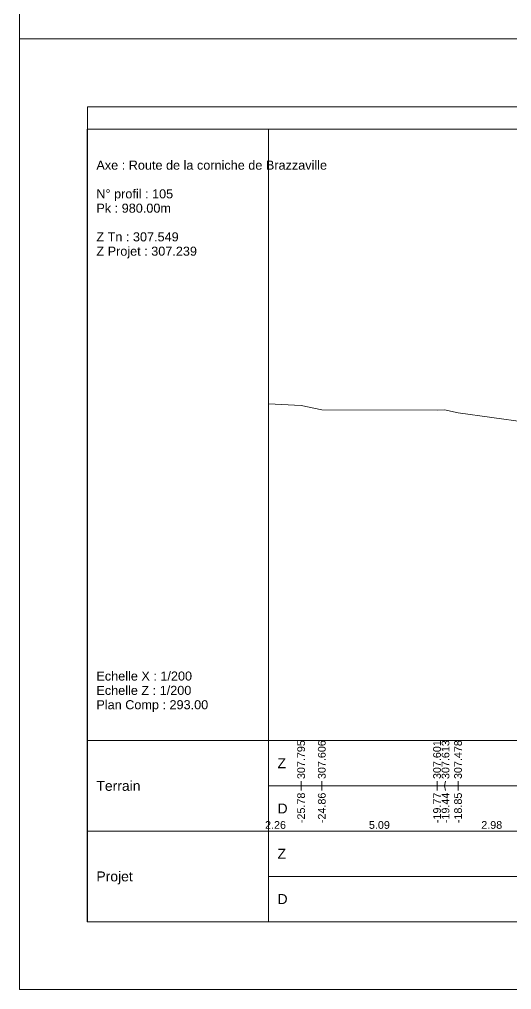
# Model space of a CAD drawing. Extents: x 0 to 74, y -372 to 1003.
# Drawn here: x 0 to 21.74, y -372.33 to -329.48 of the extents above; entities that cross this region are included whole.
import ezdxf
from ezdxf.enums import TextEntityAlignment as Align

# ---------------------------------------------------------------- set-up
doc = ezdxf.new("R2010")
doc.units = 0
doc.header["$LTSCALE"] = 2
doc.layers.get('0').update_dxf_attribs({"lineweight": 0})
doc.layers.add('Route - Route de la corniche de Brazzaville - PT - Cadre_P105', color=7, linetype='Continuous', lineweight=0)
doc.layers.add('Route - Route de la corniche de Brazzaville - PT - Terrain_P105', color=5, linetype='Continuous', lineweight=0)
doc.styles.add('CoteHor', font='arial.ttf', dxfattribs={"height": 0.0022})
doc.styles.add('CoteHorA', font='arial.ttf', dxfattribs={"height": 0.0022})
doc.styles.add('CoteTitre', font='arial.ttf', dxfattribs={"height": 0.0017})
doc.styles.add('CoteVert', font='arial.ttf', dxfattribs={"height": 0.0017})
doc.styles.add('ProfilCartouche', font='arial.ttf', dxfattribs={"height": 0.002})

msp = doc.modelspace()

# ---------------------------------------------------------------- linework, layer by layer
at = {"flags": 128}
for points in [[(0, -330.33), (0, -288.33), (59.4, -288.33), (59.4, -330.33)], [(0, -372.33), (0, -330.33), (59.4, -330.33), (59.4, -372.33)], [(3, -369.33), (3, -333.33), (56.4, -333.33), (56.4, -369.33)]]:
    msp.add_lwpolyline(points, close=True, dxfattribs=at)
at = {"layer": 'Route - Route de la corniche de Brazzaville - PT - Cadre_P105', "color": 7, "linetype": 'Continuous'}
for p, q in [((11, -334.33), (11, -369.33)), ((56.4, -361.33), (3, -361.33)), ((56.4, -363.33), (11, -363.33)), ((56.4, -365.33), (3, -365.33)), ((56.4, -365.33), (3, -365.33)), ((56.4, -365.33), (3, -365.33)), ((56.4, -365.33), (3, -365.33)), ((56.4, -365.33), (3, -365.33)), ((56.4, -365.33), (3, -365.33)), ((56.4, -365.33), (3, -365.33)), ((56.4, -367.33), (11, -367.33)), ((56.4, -369.33), (3, -369.33)), ((56.4, -369.33), (3, -369.33)), ((56.4, -369.33), (3, -369.33)), ((56.4, -369.33), (3, -369.33)), ((56.4, -369.33), (3, -369.33)), ((56.4, -369.33), (3, -369.33))]:
    msp.add_line(p, q, dxfattribs=at)
at = {"layer": 'Route - Route de la corniche de Brazzaville - PT - Cadre_P105', "color": 114, "linetype": 'Continuous'}
for p, q in [((12.442, -363.13), (12.442, -363.33)), ((12.442, -363.53), (12.442, -363.33)), ((13.354, -363.13), (13.354, -363.33)), ((13.354, -363.53), (13.354, -363.33)), ((18.444, -363.13), (18.444, -363.33)), ((18.444, -363.53), (18.444, -363.33)), ((18.818, -363.13), (18.781, -363.33)), ((18.818, -363.53), (18.781, -363.33)), ((19.371, -363.13), (19.371, -363.33)), ((19.371, -363.53), (19.371, -363.33))]:
    msp.add_line(p, q, dxfattribs=at)
at = {"layer": 'Route - Route de la corniche de Brazzaville - PT - Cadre_P105', "flags": 128}
msp.add_lwpolyline([(2.99, -369.34), (2.99, -334.32), (56.41, -334.32), (56.41, -369.34)], close=True, dxfattribs=at)
at = {"layer": 'Route - Route de la corniche de Brazzaville - PT - Terrain_P105', "color": 114, "linetype": 'Continuous', "flags": 128}
msp.add_lwpolyline([(11, -346.454), (12.442, -346.535), (13.354, -346.724), (18.444, -346.729), (18.781, -346.717), (19.371, -346.852), (22.348, -347.268)], dxfattribs=at)
msp.add_lwpolyline([(11, -346.454), (12.442, -346.535), (13.354, -346.724), (18.444, -346.729), (18.781, -346.717), (19.371, -346.852), (22.348, -347.268)], dxfattribs=at)

# ---------------------------------------------------------------- texts
at = {"style": 'ProfilCartouche'}
for s, p in [('Axe : Route de la corniche de Brazzaville', (3.4, -335.913)), ('N° profil : 105', (3.4, -337.18)), ('Pk : 980.00m', (3.4, -337.813)), ('Z Tn : 307.549', (3.4, -339.08)), ('Z Projet : 307.239', (3.4, -339.713)), ('Echelle X : 1/200', (3.4, -358.48)), ('Echelle Z : 1/200', (3.4, -359.113)), ('Plan Comp : 293.00', (3.4, -359.747))]:
    msp.add_text(s, height=0.4, dxfattribs=at).set_placement(p, align=Align.MIDDLE_LEFT)
at = {"layer": 'Route - Route de la corniche de Brazzaville - PT - Cadre_P105', "color": 114, "style": 'CoteVert'}
for s, p in [('307.795', (12.442, -363.03)), ('307.606', (13.354, -363.03)), ('307.601', (18.444, -363.03)), ('307.613', (18.818, -363.03)), ('307.478', (19.371, -363.03))]:
    msp.add_text(s, height=0.34, rotation=90, dxfattribs=at).set_placement(p, align=Align.MIDDLE_LEFT)
at = {"layer": 'Route - Route de la corniche de Brazzaville - PT - Cadre_P105', "color": 114, "style": 'CoteHor'}
for s, p in [('Z', (11.4, -362.33)), ('Terrain', (3.4, -363.33)), ('D', (11.4, -364.33))]:
    msp.add_text(s, height=0.44, dxfattribs=at).set_placement(p, align=Align.MIDDLE_LEFT)
at = {"layer": 'Route - Route de la corniche de Brazzaville - PT - Cadre_P105', "color": 114, "style": 'CoteVert'}
for s, p in [('-25.78', (12.442, -363.63)), ('-24.86', (13.354, -363.63)), ('-19.77', (18.444, -363.63)), ('-19.44', (18.818, -363.63)), ('-18.85', (19.371, -363.63))]:
    msp.add_text(s, height=0.34, rotation=90, dxfattribs=at).set_placement(p, align=Align.MIDDLE_RIGHT)
at = {"layer": 'Route - Route de la corniche de Brazzaville - PT - Cadre_P105', "color": 114, "style": 'CoteTitre'}
for s, p in [('2.26', (11.31, -365.33)), ('5.09', (15.899, -365.33)), ('2.98', (20.86, -365.33))]:
    msp.add_text(s, height=0.34, dxfattribs=at).set_placement(p, align=Align.BOTTOM_CENTER)
at = {"layer": 'Route - Route de la corniche de Brazzaville - PT - Cadre_P105', "color": 7, "style": 'CoteHorA'}
for s, p in [('Z', (11.4, -366.33)), ('Projet', (3.4, -367.33)), ('D', (11.4, -368.33))]:
    msp.add_text(s, height=0.44, dxfattribs=at).set_placement(p, align=Align.MIDDLE_LEFT)

doc.saveas('drawing.dxf')
